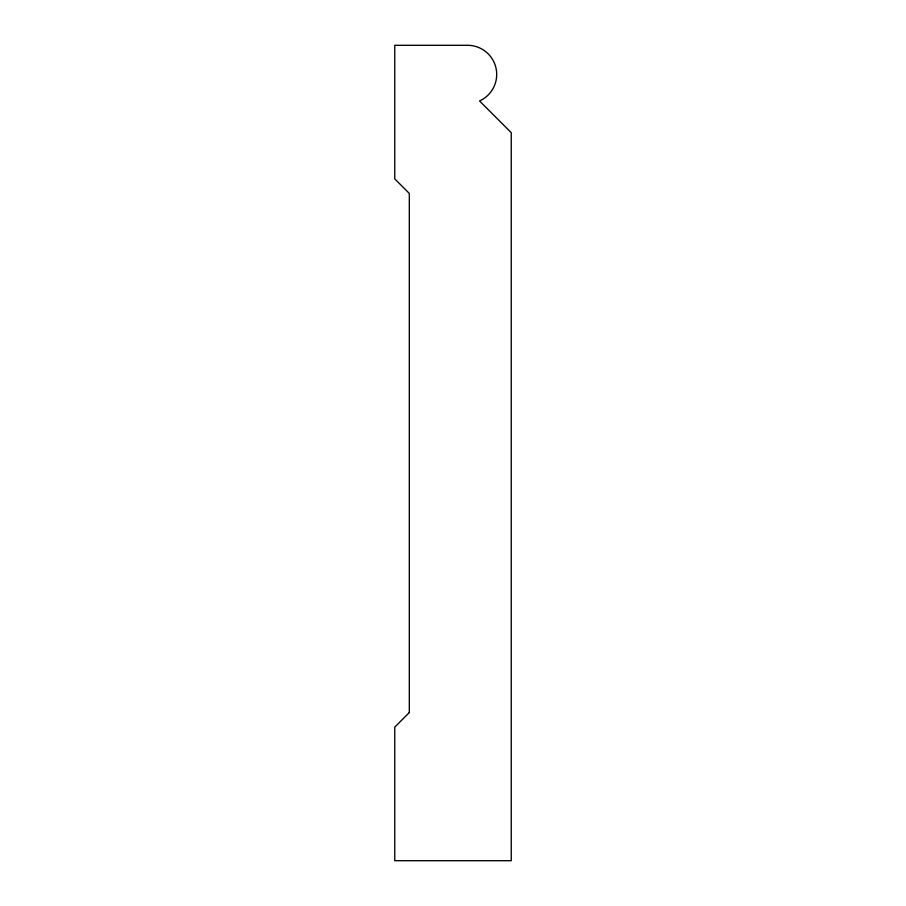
<?xml version="1.0" encoding="UTF-8"?>
<svg xmlns="http://www.w3.org/2000/svg" width="906" height="906" viewBox="0 0 906 906"><rect width="100%" height="100%" fill="white"/><g stroke="black" fill="none" stroke-linecap="round" stroke-linejoin="round"><path stroke-width="1.36" d="M409.319 712.558L394.756 727.122L394.756 860.7L511.244 860.7L511.244 132.661L479.546 100.962A29.117 29.117 0 0 0 467.564 45.3L394.756 45.3L394.756 178.878L409.319 193.442L409.319 712.558"/></g></svg>
